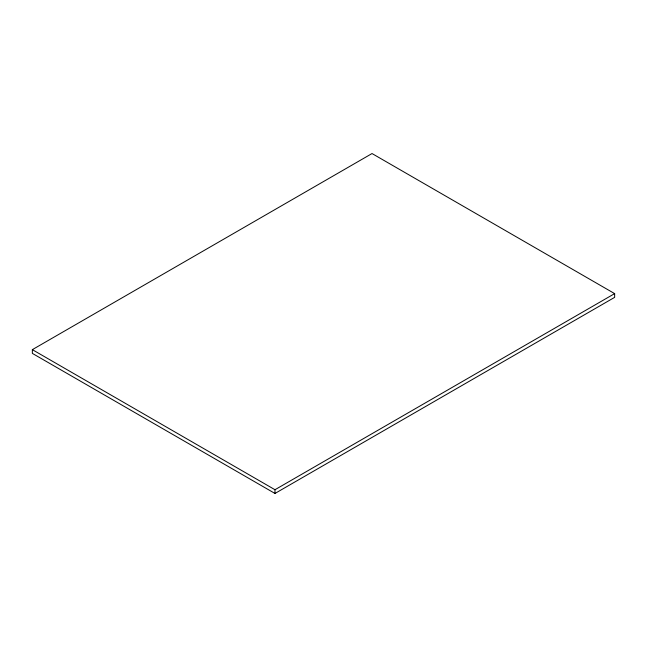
<?xml version="1.0" encoding="UTF-8"?>
<svg xmlns="http://www.w3.org/2000/svg" width="647" height="647" viewBox="0 0 647 647"><rect width="100%" height="100%" fill="white"/><g stroke="black" fill="none" stroke-linecap="round" stroke-linejoin="round"><path stroke-width="0.97" d="M32.35 349.647L372.025 153.541L614.65 293.617L614.65 297.353L274.975 493.459L32.35 353.383L32.35 349.647L274.975 489.722L614.65 293.617M274.975 489.722L274.975 493.459"/></g></svg>
